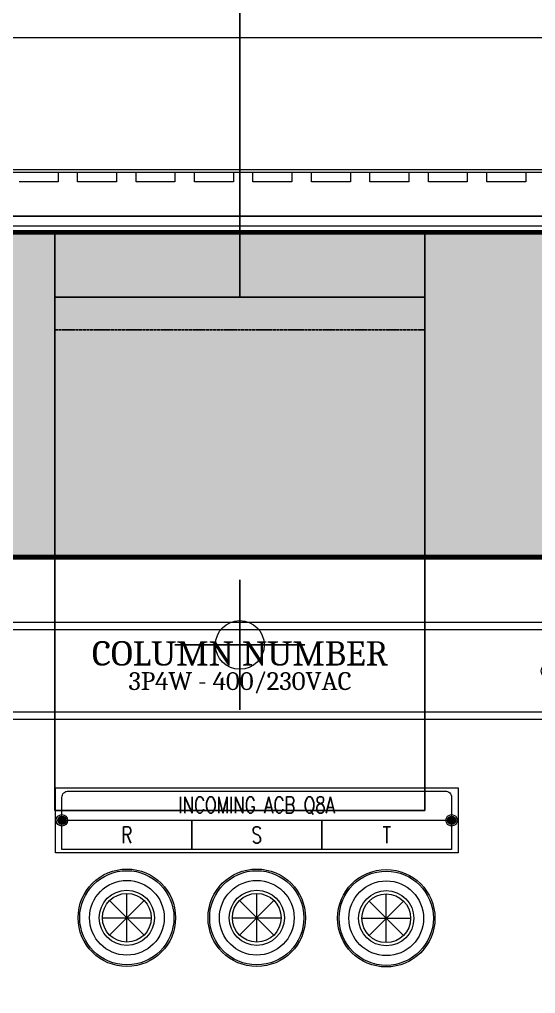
# Model space of a CAD drawing. Header units: millimetres. Extents: x -116965 to 323937, y 291661 to 566926.
# Drawn here: x -42250 to -42091.2, y 330205.3 to 330505.1 of the extents above; entities that cross this region are included whole.
import ezdxf

# ---------------------------------------------------------------- set-up
doc = ezdxf.new("R2010")
doc.units = ezdxf.units.MM
doc.header["$PDMODE"] = 35
doc.linetypes.add('HIDDEN', pattern=[0.375, 0.25, -0.125])
doc.layers.get('0').update_dxf_attribs({"lineweight": 18})
for name, color, linetype, lineweight in [('AM_5', 3, 'Continuous', 25), ('hw_Punch', 3, 'Continuous', 9), ('Visible (ISO)', 7, 'Continuous', 50)]:
    doc.layers.add(name, color=color, linetype=linetype, lineweight=lineweight)
for name, color, linetype in [('C00-00-00', 7, 'Continuous'), ('DETAIL', 7, 'Continuous'), ('dien', 2, 'Continuous'), ('DIM', 3, 'Continuous')]:
    doc.layers.add(name, color=color, linetype=linetype)
doc.layers.add('C34-3A-40', color=7, linetype='Continuous', true_color=0x343a40)
doc.layers.add('C62-64-69', color=7, linetype='Continuous', true_color=0x626469)
doc.styles.add('hw_Block', font='complex.shx', dxfattribs={"width": 0.75})
doc.styles.add('hwTech', font='Cambria.ttf')
doc.styles.add('{18b73a54-fa43-428c-adcb-c1c7bbdf2c84}', font='Simplex.shx')
doc.dimstyles.new('kich thuoc$0', dxfattribs={"dimscale": 2, "dimtxt": 20, "dimasz": 16, "dimexe": 15, "dimexo": 10, "dimgap": 5, "dimtad": 1, "dimdec": 0, "dimzin": 0, "dimdsep": 46, "dimtxsty": '{18b73a54-fa43-428c-adcb-c1c7bbdf2c84}', "dimblk": 'OPEN30', "dimcen": 0.09, "dimclrd": 3, "dimclre": 3, "dimclrt": 3, "dimadec": 0, "dimazin": 0, "dimtfac": 1, "dimtdec": 0, "dimtofl": 0, "dimtmove": 0, "dimatfit": 3, "dimldrblk": 'OPEN30', "dimfxl": 1, "dimtolj": 1, "dimtzin": 0, "dimarcsym": 0})

# ---------------------------------------------------------------- blocks, each defined once
blk = doc.blocks.new('bw4000-3')
blk.add_circle((98203.55, 361613.91), 7.5)
at = {"layer": 'DETAIL'}
for p, q in [((97838.55, 361745.91), (98568.55, 361745.91)), ((97838.55, 361740.91), (98568.55, 361740.91)), ((98146.55, 361562.91), (98146.55, 361740.91)), ((98260.55, 361562.91), (98260.55, 361740.91)), ((98146.55, 361720.91), (98260.55, 361720.91)), ((98146.55, 361562.91), (98260.55, 361562.91))]:
    blk.add_line(p, q, dxfattribs=at)
at = {"layer": 'DETAIL', "color": 7, "linetype": 'HIDDEN'}
blk.add_line((98146.55, 361710.91), (98260.55, 361710.91), dxfattribs=at)
at = {"layer": 'DIM'}
for p, q in [((98203.55, 361720.91), (98203.55, 362014.91)), ((98203.55, 361593.91), (98203.55, 361633.91)), ((98183.55, 361613.91), (98223.55, 361613.91))]:
    blk.add_line(p, q, dxfattribs=at)
blk = doc.blocks.new('SV-F')
at = {"lineweight": 13}
blk.add_line((201, 0), (-201, 0), dxfattribs=at)
at = {"layer": 'Visible (ISO)', "lineweight": 13}
for p, q in [((-226.27, 60), (226.27, 60)), ((-226.68, 19.3), (226.68, 19.3)), ((-226.68, 18.55), (226.68, 18.55)), ((-57, 18.55), (-57, 15.5)), ((-51, 15.5), (-51, 18.55)), ((-39, 18.55), (-39, 15.5)), ((-33, 15.5), (-33, 18.55)), ((-21, 18.55), (-21, 15.5)), ((-15, 15.5), (-15, 18.55)), ((-3, 18.55), (-3, 15.5)), ((3, 15.5), (3, 18.55)), ((15, 18.55), (15, 15.5)), ((21, 15.5), (21, 18.55)), ((33, 18.55), (33, 15.5)), ((39, 15.5), (39, 18.55)), ((51, 18.55), (51, 15.5)), ((57, 15.5), (57, 18.55)), ((69, 18.55), (69, 15.5)), ((75, 15.5), (75, 18.55)), ((87, 18.55), (87, 15.5)), ((-57, 15.5), (-69, 15.5)), ((-39, 15.5), (-51, 15.5)), ((-21, 15.5), (-33, 15.5)), ((-3, 15.5), (-15, 15.5)), ((15, 15.5), (3, 15.5)), ((33, 15.5), (21, 15.5)), ((51, 15.5), (39, 15.5)), ((69, 15.5), (57, 15.5)), ((87, 15.5), (75, 15.5)), ((-197.5, 2), (197.5, 2))]:
    blk.add_line(p, q, dxfattribs=at)
blk = doc.blocks.new('_Open30')
at = {"color": 0, "linetype": 'ByBlock', "lineweight": -2}
for p, q in [((-1, 0.2679), (0, 0)), ((0, 0), (-1, -0.2679)), ((0, 0), (-1, 0))]:
    blk.add_line(p, q, dxfattribs=at)
blk = doc.blocks.new('*D1822')
at = {"layer": 'AM_5', "color": 3, "lineweight": -2, "transparency": 16777216}
for p, q in [((-42532.34, 330459.51), (-42532.34, 330844.43)), ((-41832.34, 330459.51), (-41832.34, 330844.43)), ((-42502.34, 330814.43), (-41862.34, 330814.43))]:
    blk.add_line(p, q, dxfattribs=at)
at = {"layer": 'Defpoints', "color": 0, "lineweight": -3, "transparency": 16777216}
for p in [(-41832.34, 330814.43), (-42532.34, 330439.51), (-41832.34, 330439.51)]:
    blk.add_point(p, dxfattribs=at)
at = {"layer": 'AM_5', "color": 3, "lineweight": -2, "transparency": 16777216, "xscale": 30, "yscale": 30, "zscale": 30, "rotation": 180}
blk.add_blockref('_Open30', (-42532.34, 330814.43), dxfattribs=at)
at = {"layer": 'AM_5', "color": 3, "lineweight": -2, "transparency": 16777216, "xscale": 30, "yscale": 30, "zscale": 30}
blk.add_blockref('_Open30', (-41832.34, 330814.43), dxfattribs=at)
at = {"layer": 'AM_5', "color": 3, "transparency": 16777216, "insert": (-42182.34, 330844.43), "char_height": 40, "attachment_point": 5, "style": '{18b73a54-fa43-428c-adcb-c1c7bbdf2c84}'}
blk.add_mtext('\\A1;700', dxfattribs=at)
blk = doc.blocks.new('QƯEQWQWEQWE')
at = {"color": 0, "lineweight": 13, "ltscale": 100}
blk.add_lwpolyline([(60414.52, 346788.3), (60214.52, 346788.3), (60214.52, 346818.3), (60414.52, 346818.3)], close=True, dxfattribs=at)
blk.add_lwpolyline([(60410.27, 346790.55), (60218.77, 346790.55, -0.414214), (60216.77, 346792.55), (60216.77, 346814.06, -0.414214), (60218.77, 346816.06), (60410.27, 346816.06, -0.414214), (60412.27, 346814.06), (60412.27, 346792.55, -0.414214)], format="xyb", close=True, dxfattribs=at)
at = {"color": 7}
for centre in [(60219.52, 346803.3), (60409.52, 346803.3)]:
    blk.add_circle(centre, 2.25, dxfattribs=at)
at = {"lineweight": -3, "ltscale": 5, "insert": (60314.57, 346808.64), "char_height": 7.5, "attachment_point": 5, "style": 'hwTech'}
blk.add_mtext_dynamic_manual_height_columns('COLUMN NUMBER', width=145.0456, gutter_width=12, heights=[0], dxfattribs=at)
at = {"layer": 'dien', "color": 6, "linetype": 'Continuous', "lineweight": 30, "insert": (60314.57, 346799.61), "char_height": 15, "width": 248.9403, "attachment_point": 5, "style": 'hwTech'}
blk.add_mtext('{\\H0.3667x;3P4W - 400/230VAC} ', dxfattribs=at)
blk = doc.blocks.new('*U1760')
at = {"color": 2}
for p, q in [((0, -7.5), (0, 7.5)), ((5.3, 5.3), (-5.3, -5.3)), ((-5.3, 5.3), (5.3, -5.3)), ((-7.5, 0), (7.5, 0))]:
    blk.add_line(p, q, dxfattribs=at)
for radius in [15, 14.5]:
    blk.add_circle((0, 0), radius)
for radius in [8.5, 7.5]:
    blk.add_circle((0, 0), radius, dxfattribs=at)
at = {"layer": 'hw_Punch'}
blk.add_circle((0, 0), 11.5, dxfattribs=at)
blk = doc.blocks.new('*U1761')
at = {"color": 5}
for p, q in [((0, -7.5), (0, 7.5)), ((5.3, 5.3), (-5.3, -5.3)), ((-5.3, 5.3), (5.3, -5.3)), ((-7.5, 0), (7.5, 0))]:
    blk.add_line(p, q, dxfattribs=at)
for radius in [15, 14.5]:
    blk.add_circle((0, 0), radius)
for radius in [8.5, 7.5]:
    blk.add_circle((0, 0), radius, dxfattribs=at)
at = {"layer": 'hw_Punch'}
blk.add_circle((0, 0), 11.5, dxfattribs=at)
blk = doc.blocks.new('*U1759')
at = {"color": 1}
for p, q in [((0, -7.5), (0, 7.5)), ((5.3, 5.3), (-5.3, -5.3)), ((-5.3, 5.3), (5.3, -5.3)), ((-7.5, 0), (7.5, 0))]:
    blk.add_line(p, q, dxfattribs=at)
for radius in [15, 14.5]:
    blk.add_circle((0, 0), radius)
for radius in [8.5, 7.5]:
    blk.add_circle((0, 0), radius, dxfattribs=at)
at = {"layer": 'hw_Punch'}
blk.add_circle((0, 0), 11.5, dxfattribs=at)

msp = doc.modelspace()

# ---------------------------------------------------------------- hatches: boundary and pattern name
h = msp.add_hatch(color=0)
h.dxf.hatch_style = 1
h.paths.add_polyline_path([(-42236.975351, 330259.823895, 0.4142135624), (-42238.23844, 330258.560806, 0.4142135624), (-42236.975351, 330257.297717)])
h.paths.add_polyline_path([(-42236.975351, 330259.823895), (-42236.975351, 330258.560806), (-42235.712262, 330258.560806, 0.4142135624)])
h.paths.add_polyline_path([(-42235.712262, 330258.560806), (-42236.975351, 330258.560806), (-42236.975351, 330257.297717, 0.4142135624)])
h = msp.add_hatch(color=0)
h.dxf.hatch_style = 1
h.paths.add_polyline_path([(-42116.975351, 330259.823895, 0.4142135624), (-42118.23844, 330258.560806, 0.4142135624), (-42116.975351, 330257.297717)])
h.paths.add_polyline_path([(-42116.975351, 330259.823895), (-42116.975351, 330258.560806), (-42115.712262, 330258.560806, 0.4142135624)])
h.paths.add_polyline_path([(-42115.712262, 330258.560806), (-42116.975351, 330258.560806), (-42116.975351, 330257.297717, 0.4142135624)])
at = {"layer": 'C34-3A-40'}
h = msp.add_hatch(color=256, dxfattribs=at)
h.dxf.hatch_style = 2
h.paths.add_polyline_path([(-42532.141802, 330439.556236), (-41832.239512, 330439.556236), (-41832.239512, 330339.570192), (-42532.141802, 330339.570192)])
at = {"layer": 'C62-64-69'}
h = msp.add_hatch(color=256, dxfattribs=at)
h.dxf.hatch_style = 2
h.paths.add_polyline_path([(-42276.177537, 330430.557493), (-42244.182002, 330430.557493), (-42244.182002, 330423.558467), (-42276.177537, 330423.558467)])
h = msp.add_hatch(color=256, dxfattribs=at)
h.dxf.hatch_style = 2
h.paths.add_polyline_path([(-42244.182002, 330430.557493), (-42212.186471, 330430.557493), (-42212.186471, 330423.558467), (-42244.182002, 330423.558467)])
h = msp.add_hatch(color=256, dxfattribs=at)
h.dxf.hatch_style = 2
h.paths.add_polyline_path([(-42244.182002, 330430.557493), (-42212.186471, 330430.557493), (-42212.186471, 330423.558467), (-42244.182002, 330423.558467)])
h = msp.add_hatch(color=256, dxfattribs=at)
h.dxf.hatch_style = 2
h.paths.add_polyline_path([(-42212.186471, 330430.557493), (-42180.190937, 330430.557493), (-42180.190937, 330423.558467), (-42212.186471, 330423.558467)])
h = msp.add_hatch(color=256, dxfattribs=at)
h.dxf.hatch_style = 2
h.paths.add_polyline_path([(-42212.186471, 330430.557493), (-42180.190937, 330430.557493), (-42180.190937, 330423.558467), (-42212.186471, 330423.558467)])
h = msp.add_hatch(color=256, dxfattribs=at)
h.dxf.hatch_style = 2
h.paths.add_polyline_path([(-42180.190937, 330430.557493), (-42148.195402, 330430.557493), (-42148.195402, 330423.558467), (-42180.190937, 330423.558467)])
h = msp.add_hatch(color=256, dxfattribs=at)
h.dxf.hatch_style = 2
h.paths.add_polyline_path([(-42180.190937, 330430.557493), (-42148.195402, 330430.557493), (-42148.195402, 330423.558467), (-42180.190937, 330423.558467)])
h = msp.add_hatch(color=256, dxfattribs=at)
h.dxf.hatch_style = 2
h.paths.add_polyline_path([(-42148.195402, 330430.557493), (-42116.199871, 330430.557493), (-42116.199871, 330423.558467), (-42148.195402, 330423.558467)])
h = msp.add_hatch(color=256, dxfattribs=at)
h.dxf.hatch_style = 2
h.paths.add_polyline_path([(-42148.195402, 330430.557493), (-42116.199871, 330430.557493), (-42116.199871, 330423.558467), (-42148.195402, 330423.558467)])
h = msp.add_hatch(color=256, dxfattribs=at)
h.dxf.hatch_style = 2
h.paths.add_polyline_path([(-42116.199871, 330430.557493), (-42084.204337, 330430.557493), (-42084.204337, 330423.558467), (-42116.199871, 330423.558467)])
h = msp.add_hatch(color=256, dxfattribs=at)
h.dxf.hatch_style = 2
h.paths.add_polyline_path([(-42276.177537, 330423.558467), (-42244.182002, 330423.558467), (-42244.182002, 330421.558749), (-42276.177537, 330421.558749)])
h = msp.add_hatch(color=256, dxfattribs=at)
h.dxf.hatch_style = 2
h.paths.add_polyline_path([(-42276.177537, 330421.558749), (-42244.182002, 330421.558749), (-42244.182002, 330414.559723), (-42276.177537, 330414.559723)])
h = msp.add_hatch(color=256, dxfattribs=at)
h.dxf.hatch_style = 2
h.paths.add_polyline_path([(-42244.182002, 330423.558467), (-42212.186471, 330423.558467), (-42212.186471, 330421.558749), (-42244.182002, 330421.558749)])
h = msp.add_hatch(color=256, dxfattribs=at)
h.dxf.hatch_style = 2
h.paths.add_polyline_path([(-42244.182002, 330423.558467), (-42212.186471, 330423.558467), (-42212.186471, 330421.558749), (-42244.182002, 330421.558749)])
h = msp.add_hatch(color=256, dxfattribs=at)
h.dxf.hatch_style = 2
h.paths.add_polyline_path([(-42244.182002, 330421.558749), (-42212.186471, 330421.558749), (-42212.186471, 330414.559723), (-42244.182002, 330414.559723)])
h = msp.add_hatch(color=256, dxfattribs=at)
h.dxf.hatch_style = 2
h.paths.add_polyline_path([(-42244.182002, 330421.558749), (-42212.186471, 330421.558749), (-42212.186471, 330414.559723), (-42244.182002, 330414.559723)])
h = msp.add_hatch(color=256, dxfattribs=at)
h.dxf.hatch_style = 2
h.paths.add_polyline_path([(-42212.186471, 330423.558467), (-42180.190937, 330423.558467), (-42180.190937, 330421.558749), (-42212.186471, 330421.558749)])
h = msp.add_hatch(color=256, dxfattribs=at)
h.dxf.hatch_style = 2
h.paths.add_polyline_path([(-42212.186471, 330423.558467), (-42180.190937, 330423.558467), (-42180.190937, 330421.558749), (-42212.186471, 330421.558749)])
h = msp.add_hatch(color=256, dxfattribs=at)
h.dxf.hatch_style = 2
h.paths.add_polyline_path([(-42212.186471, 330421.558749), (-42180.190937, 330421.558749), (-42180.190937, 330414.559723), (-42212.186471, 330414.559723)])
h = msp.add_hatch(color=256, dxfattribs=at)
h.dxf.hatch_style = 2
h.paths.add_polyline_path([(-42212.186471, 330421.558749), (-42180.190937, 330421.558749), (-42180.190937, 330414.559723), (-42212.186471, 330414.559723)])
h = msp.add_hatch(color=256, dxfattribs=at)
h.dxf.hatch_style = 2
h.paths.add_polyline_path([(-42180.190937, 330423.558467), (-42148.195402, 330423.558467), (-42148.195402, 330421.558749), (-42180.190937, 330421.558749)])
h = msp.add_hatch(color=256, dxfattribs=at)
h.dxf.hatch_style = 2
h.paths.add_polyline_path([(-42180.190937, 330423.558467), (-42148.195402, 330423.558467), (-42148.195402, 330421.558749), (-42180.190937, 330421.558749)])
h = msp.add_hatch(color=256, dxfattribs=at)
h.dxf.hatch_style = 2
h.paths.add_polyline_path([(-42180.190937, 330421.558749), (-42148.195402, 330421.558749), (-42148.195402, 330414.559723), (-42180.190937, 330414.559723)])
h = msp.add_hatch(color=256, dxfattribs=at)
h.dxf.hatch_style = 2
h.paths.add_polyline_path([(-42180.190937, 330421.558749), (-42148.195402, 330421.558749), (-42148.195402, 330414.559723), (-42180.190937, 330414.559723)])
h = msp.add_hatch(color=256, dxfattribs=at)
h.dxf.hatch_style = 2
h.paths.add_polyline_path([(-42148.195402, 330423.558467), (-42116.199871, 330423.558467), (-42116.199871, 330421.558749), (-42148.195402, 330421.558749)])
h = msp.add_hatch(color=256, dxfattribs=at)
h.dxf.hatch_style = 2
h.paths.add_polyline_path([(-42148.195402, 330423.558467), (-42116.199871, 330423.558467), (-42116.199871, 330421.558749), (-42148.195402, 330421.558749)])
h = msp.add_hatch(color=256, dxfattribs=at)
h.dxf.hatch_style = 2
h.paths.add_polyline_path([(-42148.195402, 330421.558749), (-42116.199871, 330421.558749), (-42116.199871, 330414.559723), (-42148.195402, 330414.559723)])
h = msp.add_hatch(color=256, dxfattribs=at)
h.dxf.hatch_style = 2
h.paths.add_polyline_path([(-42148.195402, 330421.558749), (-42116.199871, 330421.558749), (-42116.199871, 330414.559723), (-42148.195402, 330414.559723)])
h = msp.add_hatch(color=256, dxfattribs=at)
h.dxf.hatch_style = 2
h.paths.add_polyline_path([(-42116.199871, 330423.558467), (-42084.204337, 330423.558467), (-42084.204337, 330421.558749), (-42116.199871, 330421.558749)])
h = msp.add_hatch(color=256, dxfattribs=at)
h.dxf.hatch_style = 2
h.paths.add_polyline_path([(-42116.199871, 330421.558749), (-42084.204337, 330421.558749), (-42084.204337, 330414.559723), (-42116.199871, 330414.559723)])
h = msp.add_hatch(color=256, dxfattribs=at)
h.dxf.hatch_style = 2
h.paths.add_polyline_path([(-42276.177537, 330414.559723), (-42244.182002, 330414.559723), (-42244.182002, 330412.560005), (-42276.177537, 330412.560005)])
h = msp.add_hatch(color=256, dxfattribs=at)
h.dxf.hatch_style = 2
h.paths.add_polyline_path([(-42276.177537, 330412.560005), (-42244.182002, 330412.560005), (-42244.182002, 330405.56098), (-42276.177537, 330405.56098)])
h = msp.add_hatch(color=256, dxfattribs=at)
h.dxf.hatch_style = 2
h.paths.add_polyline_path([(-42244.182002, 330414.559723), (-42212.186471, 330414.559723), (-42212.186471, 330412.560005), (-42244.182002, 330412.560005)])
h = msp.add_hatch(color=256, dxfattribs=at)
h.dxf.hatch_style = 2
h.paths.add_polyline_path([(-42244.182002, 330414.559723), (-42212.186471, 330414.559723), (-42212.186471, 330412.560005), (-42244.182002, 330412.560005)])
h = msp.add_hatch(color=256, dxfattribs=at)
h.dxf.hatch_style = 2
h.paths.add_polyline_path([(-42244.182002, 330412.560005), (-42212.186471, 330412.560005), (-42212.186471, 330405.56098), (-42244.182002, 330405.56098)])
h = msp.add_hatch(color=256, dxfattribs=at)
h.dxf.hatch_style = 2
h.paths.add_polyline_path([(-42244.182002, 330412.560005), (-42212.186471, 330412.560005), (-42212.186471, 330405.56098), (-42244.182002, 330405.56098)])
h = msp.add_hatch(color=256, dxfattribs=at)
h.dxf.hatch_style = 2
h.paths.add_polyline_path([(-42212.186471, 330414.559723), (-42180.190937, 330414.559723), (-42180.190937, 330412.560005), (-42212.186471, 330412.560005)])
h = msp.add_hatch(color=256, dxfattribs=at)
h.dxf.hatch_style = 2
h.paths.add_polyline_path([(-42212.186471, 330414.559723), (-42180.190937, 330414.559723), (-42180.190937, 330412.560005), (-42212.186471, 330412.560005)])
h = msp.add_hatch(color=256, dxfattribs=at)
h.dxf.hatch_style = 2
h.paths.add_polyline_path([(-42212.186471, 330412.560005), (-42180.190937, 330412.560005), (-42180.190937, 330405.56098), (-42212.186471, 330405.56098)])
h = msp.add_hatch(color=256, dxfattribs=at)
h.dxf.hatch_style = 2
h.paths.add_polyline_path([(-42212.186471, 330412.560005), (-42180.190937, 330412.560005), (-42180.190937, 330405.56098), (-42212.186471, 330405.56098)])
h = msp.add_hatch(color=256, dxfattribs=at)
h.dxf.hatch_style = 2
h.paths.add_polyline_path([(-42180.190937, 330414.559723), (-42148.195402, 330414.559723), (-42148.195402, 330412.560005), (-42180.190937, 330412.560005)])
h = msp.add_hatch(color=256, dxfattribs=at)
h.dxf.hatch_style = 2
h.paths.add_polyline_path([(-42180.190937, 330414.559723), (-42148.195402, 330414.559723), (-42148.195402, 330412.560005), (-42180.190937, 330412.560005)])
h = msp.add_hatch(color=256, dxfattribs=at)
h.dxf.hatch_style = 2
h.paths.add_polyline_path([(-42180.190937, 330412.560005), (-42148.195402, 330412.560005), (-42148.195402, 330405.56098), (-42180.190937, 330405.56098)])
h = msp.add_hatch(color=256, dxfattribs=at)
h.dxf.hatch_style = 2
h.paths.add_polyline_path([(-42180.190937, 330412.560005), (-42148.195402, 330412.560005), (-42148.195402, 330405.56098), (-42180.190937, 330405.56098)])
h = msp.add_hatch(color=256, dxfattribs=at)
h.dxf.hatch_style = 2
h.paths.add_polyline_path([(-42148.195402, 330414.559723), (-42116.199871, 330414.559723), (-42116.199871, 330412.560005), (-42148.195402, 330412.560005)])
h = msp.add_hatch(color=256, dxfattribs=at)
h.dxf.hatch_style = 2
h.paths.add_polyline_path([(-42148.195402, 330414.559723), (-42116.199871, 330414.559723), (-42116.199871, 330412.560005), (-42148.195402, 330412.560005)])
h = msp.add_hatch(color=256, dxfattribs=at)
h.dxf.hatch_style = 2
h.paths.add_polyline_path([(-42148.195402, 330412.560005), (-42116.199871, 330412.560005), (-42116.199871, 330405.56098), (-42148.195402, 330405.56098)])
h = msp.add_hatch(color=256, dxfattribs=at)
h.dxf.hatch_style = 2
h.paths.add_polyline_path([(-42148.195402, 330412.560005), (-42116.199871, 330412.560005), (-42116.199871, 330405.56098), (-42148.195402, 330405.56098)])
h = msp.add_hatch(color=256, dxfattribs=at)
h.dxf.hatch_style = 2
h.paths.add_polyline_path([(-42116.199871, 330414.559723), (-42084.204337, 330414.559723), (-42084.204337, 330412.560005), (-42116.199871, 330412.560005)])
h = msp.add_hatch(color=256, dxfattribs=at)
h.dxf.hatch_style = 2
h.paths.add_polyline_path([(-42116.199871, 330412.560005), (-42084.204337, 330412.560005), (-42084.204337, 330405.56098), (-42116.199871, 330405.56098)])
h = msp.add_hatch(color=256, dxfattribs=at)
h.dxf.hatch_style = 2
h.paths.add_polyline_path([(-42276.177537, 330405.56098), (-42244.182002, 330405.56098), (-42244.182002, 330403.561261), (-42276.177537, 330403.561261)])
h = msp.add_hatch(color=256, dxfattribs=at)
h.dxf.hatch_style = 2
h.paths.add_polyline_path([(-42276.177537, 330403.561261), (-42244.182002, 330403.561261), (-42244.182002, 330396.562236), (-42276.177537, 330396.562236)])
h = msp.add_hatch(color=256, dxfattribs=at)
h.dxf.hatch_style = 2
h.paths.add_polyline_path([(-42244.182002, 330405.56098), (-42212.186471, 330405.56098), (-42212.186471, 330403.561261), (-42244.182002, 330403.561261)])
h = msp.add_hatch(color=256, dxfattribs=at)
h.dxf.hatch_style = 2
h.paths.add_polyline_path([(-42244.182002, 330405.56098), (-42212.186471, 330405.56098), (-42212.186471, 330403.561261), (-42244.182002, 330403.561261)])
h = msp.add_hatch(color=256, dxfattribs=at)
h.dxf.hatch_style = 2
h.paths.add_polyline_path([(-42244.182002, 330403.561261), (-42212.186471, 330403.561261), (-42212.186471, 330396.562236), (-42244.182002, 330396.562236)])
h = msp.add_hatch(color=256, dxfattribs=at)
h.dxf.hatch_style = 2
h.paths.add_polyline_path([(-42244.182002, 330403.561261), (-42212.186471, 330403.561261), (-42212.186471, 330396.562236), (-42244.182002, 330396.562236)])
h = msp.add_hatch(color=256, dxfattribs=at)
h.dxf.hatch_style = 2
h.paths.add_polyline_path([(-42212.186471, 330405.56098), (-42180.190937, 330405.56098), (-42180.190937, 330403.561261), (-42212.186471, 330403.561261)])
h = msp.add_hatch(color=256, dxfattribs=at)
h.dxf.hatch_style = 2
h.paths.add_polyline_path([(-42212.186471, 330405.56098), (-42180.190937, 330405.56098), (-42180.190937, 330403.561261), (-42212.186471, 330403.561261)])
h = msp.add_hatch(color=256, dxfattribs=at)
h.dxf.hatch_style = 2
h.paths.add_polyline_path([(-42212.186471, 330403.561261), (-42180.190937, 330403.561261), (-42180.190937, 330396.562236), (-42212.186471, 330396.562236)])
h = msp.add_hatch(color=256, dxfattribs=at)
h.dxf.hatch_style = 2
h.paths.add_polyline_path([(-42212.186471, 330403.561261), (-42180.190937, 330403.561261), (-42180.190937, 330396.562236), (-42212.186471, 330396.562236)])
h = msp.add_hatch(color=256, dxfattribs=at)
h.dxf.hatch_style = 2
h.paths.add_polyline_path([(-42180.190937, 330405.56098), (-42148.195402, 330405.56098), (-42148.195402, 330403.561261), (-42180.190937, 330403.561261)])
h = msp.add_hatch(color=256, dxfattribs=at)
h.dxf.hatch_style = 2
h.paths.add_polyline_path([(-42180.190937, 330405.56098), (-42148.195402, 330405.56098), (-42148.195402, 330403.561261), (-42180.190937, 330403.561261)])
h = msp.add_hatch(color=256, dxfattribs=at)
h.dxf.hatch_style = 2
h.paths.add_polyline_path([(-42180.190937, 330403.561261), (-42148.195402, 330403.561261), (-42148.195402, 330396.562236), (-42180.190937, 330396.562236)])
h = msp.add_hatch(color=256, dxfattribs=at)
h.dxf.hatch_style = 2
h.paths.add_polyline_path([(-42180.190937, 330403.561261), (-42148.195402, 330403.561261), (-42148.195402, 330396.562236), (-42180.190937, 330396.562236)])
h = msp.add_hatch(color=256, dxfattribs=at)
h.dxf.hatch_style = 2
h.paths.add_polyline_path([(-42148.195402, 330405.56098), (-42116.199871, 330405.56098), (-42116.199871, 330403.561261), (-42148.195402, 330403.561261)])
h = msp.add_hatch(color=256, dxfattribs=at)
h.dxf.hatch_style = 2
h.paths.add_polyline_path([(-42148.195402, 330405.56098), (-42116.199871, 330405.56098), (-42116.199871, 330403.561261), (-42148.195402, 330403.561261)])
h = msp.add_hatch(color=256, dxfattribs=at)
h.dxf.hatch_style = 2
h.paths.add_polyline_path([(-42148.195402, 330403.561261), (-42116.199871, 330403.561261), (-42116.199871, 330396.562236), (-42148.195402, 330396.562236)])
h = msp.add_hatch(color=256, dxfattribs=at)
h.dxf.hatch_style = 2
h.paths.add_polyline_path([(-42148.195402, 330403.561261), (-42116.199871, 330403.561261), (-42116.199871, 330396.562236), (-42148.195402, 330396.562236)])
h = msp.add_hatch(color=256, dxfattribs=at)
h.dxf.hatch_style = 2
h.paths.add_polyline_path([(-42116.199871, 330405.56098), (-42084.204337, 330405.56098), (-42084.204337, 330403.561261), (-42116.199871, 330403.561261)])
h = msp.add_hatch(color=256, dxfattribs=at)
h.dxf.hatch_style = 2
h.paths.add_polyline_path([(-42116.199871, 330403.561261), (-42084.204337, 330403.561261), (-42084.204337, 330396.562236), (-42116.199871, 330396.562236)])
h = msp.add_hatch(color=256, dxfattribs=at)
h.dxf.hatch_style = 2
h.paths.add_polyline_path([(-42276.177537, 330396.562236), (-42244.182002, 330396.562236), (-42244.182002, 330394.562518), (-42276.177537, 330394.562518)])
h = msp.add_hatch(color=256, dxfattribs=at)
h.dxf.hatch_style = 2
h.paths.add_polyline_path([(-42276.177537, 330394.562518), (-42244.182002, 330394.562518), (-42244.182002, 330387.563492), (-42276.177537, 330387.563492)])
h = msp.add_hatch(color=256, dxfattribs=at)
h.dxf.hatch_style = 2
h.paths.add_polyline_path([(-42244.182002, 330396.562236), (-42212.186471, 330396.562236), (-42212.186471, 330394.562518), (-42244.182002, 330394.562518)])
h = msp.add_hatch(color=256, dxfattribs=at)
h.dxf.hatch_style = 2
h.paths.add_polyline_path([(-42244.182002, 330396.562236), (-42212.186471, 330396.562236), (-42212.186471, 330394.562518), (-42244.182002, 330394.562518)])
h = msp.add_hatch(color=256, dxfattribs=at)
h.dxf.hatch_style = 2
h.paths.add_polyline_path([(-42244.182002, 330394.562518), (-42212.186471, 330394.562518), (-42212.186471, 330387.563492), (-42244.182002, 330387.563492)])
h = msp.add_hatch(color=256, dxfattribs=at)
h.dxf.hatch_style = 2
h.paths.add_polyline_path([(-42244.182002, 330394.562518), (-42212.186471, 330394.562518), (-42212.186471, 330387.563492), (-42244.182002, 330387.563492)])
h = msp.add_hatch(color=256, dxfattribs=at)
h.dxf.hatch_style = 2
h.paths.add_polyline_path([(-42212.186471, 330396.562236), (-42180.190937, 330396.562236), (-42180.190937, 330394.562518), (-42212.186471, 330394.562518)])
h = msp.add_hatch(color=256, dxfattribs=at)
h.dxf.hatch_style = 2
h.paths.add_polyline_path([(-42212.186471, 330396.562236), (-42180.190937, 330396.562236), (-42180.190937, 330394.562518), (-42212.186471, 330394.562518)])
h = msp.add_hatch(color=256, dxfattribs=at)
h.dxf.hatch_style = 2
h.paths.add_polyline_path([(-42212.186471, 330394.562518), (-42180.190937, 330394.562518), (-42180.190937, 330387.563492), (-42212.186471, 330387.563492)])
h = msp.add_hatch(color=256, dxfattribs=at)
h.dxf.hatch_style = 2
h.paths.add_polyline_path([(-42212.186471, 330394.562518), (-42180.190937, 330394.562518), (-42180.190937, 330387.563492), (-42212.186471, 330387.563492)])
h = msp.add_hatch(color=256, dxfattribs=at)
h.dxf.hatch_style = 2
h.paths.add_polyline_path([(-42180.190937, 330396.562236), (-42148.195402, 330396.562236), (-42148.195402, 330394.562518), (-42180.190937, 330394.562518)])
h = msp.add_hatch(color=256, dxfattribs=at)
h.dxf.hatch_style = 2
h.paths.add_polyline_path([(-42180.190937, 330396.562236), (-42148.195402, 330396.562236), (-42148.195402, 330394.562518), (-42180.190937, 330394.562518)])
h = msp.add_hatch(color=256, dxfattribs=at)
h.dxf.hatch_style = 2
h.paths.add_polyline_path([(-42180.190937, 330394.562518), (-42148.195402, 330394.562518), (-42148.195402, 330387.563492), (-42180.190937, 330387.563492)])
h = msp.add_hatch(color=256, dxfattribs=at)
h.dxf.hatch_style = 2
h.paths.add_polyline_path([(-42180.190937, 330394.562518), (-42148.195402, 330394.562518), (-42148.195402, 330387.563492), (-42180.190937, 330387.563492)])
h = msp.add_hatch(color=256, dxfattribs=at)
h.dxf.hatch_style = 2
h.paths.add_polyline_path([(-42148.195402, 330396.562236), (-42116.199871, 330396.562236), (-42116.199871, 330394.562518), (-42148.195402, 330394.562518)])
h = msp.add_hatch(color=256, dxfattribs=at)
h.dxf.hatch_style = 2
h.paths.add_polyline_path([(-42148.195402, 330396.562236), (-42116.199871, 330396.562236), (-42116.199871, 330394.562518), (-42148.195402, 330394.562518)])
h = msp.add_hatch(color=256, dxfattribs=at)
h.dxf.hatch_style = 2
h.paths.add_polyline_path([(-42148.195402, 330394.562518), (-42116.199871, 330394.562518), (-42116.199871, 330387.563492), (-42148.195402, 330387.563492)])
h = msp.add_hatch(color=256, dxfattribs=at)
h.dxf.hatch_style = 2
h.paths.add_polyline_path([(-42148.195402, 330394.562518), (-42116.199871, 330394.562518), (-42116.199871, 330387.563492), (-42148.195402, 330387.563492)])
h = msp.add_hatch(color=256, dxfattribs=at)
h.dxf.hatch_style = 2
h.paths.add_polyline_path([(-42116.199871, 330396.562236), (-42084.204337, 330396.562236), (-42084.204337, 330394.562518), (-42116.199871, 330394.562518)])
h = msp.add_hatch(color=256, dxfattribs=at)
h.dxf.hatch_style = 2
h.paths.add_polyline_path([(-42116.199871, 330394.562518), (-42084.204337, 330394.562518), (-42084.204337, 330387.563492), (-42116.199871, 330387.563492)])
h = msp.add_hatch(color=256, dxfattribs=at)
h.dxf.hatch_style = 2
h.paths.add_polyline_path([(-42276.177537, 330387.563492), (-42244.182002, 330387.563492), (-42244.182002, 330385.563774), (-42276.177537, 330385.563774)])
h = msp.add_hatch(color=256, dxfattribs=at)
h.dxf.hatch_style = 2
h.paths.add_polyline_path([(-42244.182002, 330387.563492), (-42212.186471, 330387.563492), (-42212.186471, 330385.563774), (-42244.182002, 330385.563774)])
h = msp.add_hatch(color=256, dxfattribs=at)
h.dxf.hatch_style = 2
h.paths.add_polyline_path([(-42244.182002, 330387.563492), (-42212.186471, 330387.563492), (-42212.186471, 330385.563774), (-42244.182002, 330385.563774)])
h = msp.add_hatch(color=256, dxfattribs=at)
h.dxf.hatch_style = 2
h.paths.add_polyline_path([(-42212.186471, 330387.563492), (-42180.190937, 330387.563492), (-42180.190937, 330385.563774), (-42212.186471, 330385.563774)])
h = msp.add_hatch(color=256, dxfattribs=at)
h.dxf.hatch_style = 2
h.paths.add_polyline_path([(-42212.186471, 330387.563492), (-42180.190937, 330387.563492), (-42180.190937, 330385.563774), (-42212.186471, 330385.563774)])
h = msp.add_hatch(color=256, dxfattribs=at)
h.dxf.hatch_style = 2
h.paths.add_polyline_path([(-42180.190937, 330387.563492), (-42148.195402, 330387.563492), (-42148.195402, 330385.563774), (-42180.190937, 330385.563774)])
h = msp.add_hatch(color=256, dxfattribs=at)
h.dxf.hatch_style = 2
h.paths.add_polyline_path([(-42180.190937, 330387.563492), (-42148.195402, 330387.563492), (-42148.195402, 330385.563774), (-42180.190937, 330385.563774)])
h = msp.add_hatch(color=256, dxfattribs=at)
h.dxf.hatch_style = 2
h.paths.add_polyline_path([(-42148.195402, 330387.563492), (-42116.199871, 330387.563492), (-42116.199871, 330385.563774), (-42148.195402, 330385.563774)])
h = msp.add_hatch(color=256, dxfattribs=at)
h.dxf.hatch_style = 2
h.paths.add_polyline_path([(-42148.195402, 330387.563492), (-42116.199871, 330387.563492), (-42116.199871, 330385.563774), (-42148.195402, 330385.563774)])
h = msp.add_hatch(color=256, dxfattribs=at)
h.dxf.hatch_style = 2
h.paths.add_polyline_path([(-42116.199871, 330387.563492), (-42084.204337, 330387.563492), (-42084.204337, 330385.563774), (-42116.199871, 330385.563774)])

# ---------------------------------------------------------------- linework, layer by layer
for points in [[(-42238.975351, 330268.560806), (-42114.975351, 330268.560806), (-42114.975351, 330248.560806), (-42238.975351, 330248.560806)], [(-42236.975351, 330258.560806), (-42196.975351, 330258.560806), (-42196.975351, 330249.560806), (-42236.975351, 330249.560806)], [(-42196.975351, 330258.560806), (-42156.975351, 330258.560806), (-42156.975351, 330249.560806), (-42196.975351, 330249.560806)], [(-42156.975351, 330258.560806), (-42116.975351, 330258.560806), (-42116.975351, 330249.560806), (-42156.975351, 330249.560806)]]:
    msp.add_lwpolyline(points, close=True)
msp.add_lwpolyline([(-42234.975351, 330267.560806), (-42118.975351, 330267.560806, -0.4142135624), (-42116.975351, 330265.560806), (-42116.975351, 330249.560806), (-42236.975351, 330249.560806), (-42236.975351, 330265.560806, -0.4142135624)], format="xyb", close=True)
for centre, radius in [((-42236.975351, 330258.560806), 1.75), ((-42236.975351, 330258.560806), 1.263089), ((-42116.975351, 330258.560806), 1.75), ((-42116.975351, 330258.560806), 1.263089)]:
    msp.add_circle(centre, radius)
at = {"layer": 'C00-00-00', "lineweight": 211}
for points in [[(-42532.141802, 330439.556236), (-41832.239512, 330439.556236), (-41832.239512, 328239.863317), (-42532.141802, 328239.863317)], [(-42532.141802, 330439.556236), (-41832.239512, 330439.556236), (-41832.239512, 330339.570192), (-42532.141802, 330339.570192)]]:
    msp.add_lwpolyline(points, close=True, dxfattribs=at)
at = {"layer": 'C00-00-00', "lineweight": 100}
msp.add_lwpolyline([(-42532.141802, 330339.570192), (-41832.239512, 330339.570192), (-41832.239512, 330139.598111), (-42532.141802, 330139.598111)], close=True, dxfattribs=at)

# ---------------------------------------------------------------- block references
at = {"lineweight": -3}
for name, p in [('bw4000-3', (-140385.739503, -31301.358224)), ('QƯEQWQWEQWE', (-102496.71001, -16498.734151))]:
    msp.add_blockref(name, p, dxfattribs=at)
for name, p in [('SV-F', (-42181.157751, 330439.556236)), ('*U1759', (-42216.975351, 330228.560806)), ('*U1760', (-42176.975351, 330228.560806)), ('*U1761', (-42137.117496, 330228.41866))]:
    msp.add_blockref(name, p)

# ---------------------------------------------------------------- texts
at = {"char_height": 5, "attachment_point": 5, "style": 'hw_Block'}
for s, insert in [('INCOMING ACB Q8A', (-42176.975351, 330263.060806)), ('R', (-42216.975351, 330254.060806)), ('S', (-42176.975351, 330254.060806)), ('T', (-42136.975351, 330254.060806))]:
    msp.add_mtext_dynamic_manual_height_columns(s, width=61.04856746, gutter_width=12.5, heights=[0], dxfattribs=dict(at, insert=insert))

# ---------------------------------------------------------------- dimensions: what is measured, and where the dimension line sits
at = {"layer": 'AM_5'}
dim = msp.add_linear_dim(base=(-41832.337137, 330814.431589), p1=(-42532.337054, 330439.507756), p2=(-41832.337137, 330439.507756), dimstyle='kich thuoc$0', override={"dimasz": 15, "dimtdec": 4}, dxfattribs=at)
dim.commit()
dim.dimension.update_dxf_attribs({"geometry": '*D1822', "text_midpoint": (-42182.337096, 330844.431589)})

doc.saveas('drawing.dxf')
